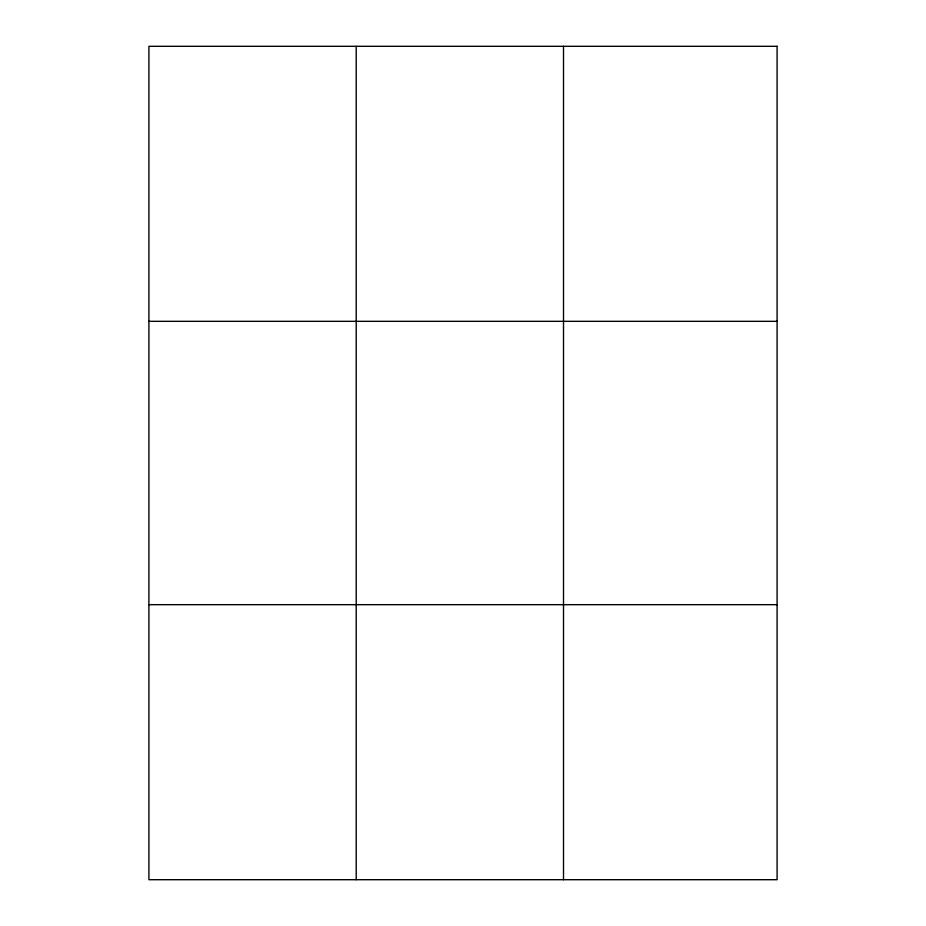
<?xml version="1.0" encoding="UTF-8"?>
<svg xmlns="http://www.w3.org/2000/svg" width="926" height="926" viewBox="0 0 926 926"><rect width="100%" height="100%" fill="white"/><g stroke="black" fill="none" stroke-linecap="round" stroke-linejoin="round"><path stroke-width="1.39" d="M356.209 879.7L356.209 46.3M563.506 879.7L563.506 46.3M148.912 321.322L777.088 321.322M148.912 604.678L777.088 604.678M777.088 46.3L777.088 879.7L148.912 879.7L148.912 46.3L777.088 46.3"/></g></svg>
